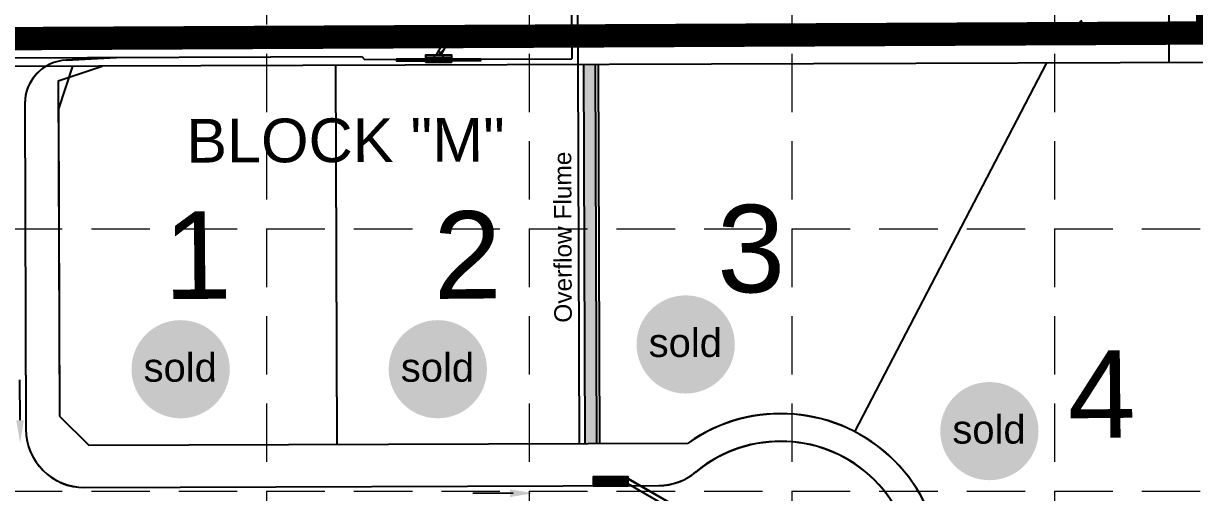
# Model space of a CAD drawing. Header units: inches. Extents: x 2468858 to 2474627, y 7110391 to 7114000.
# Drawn here: x 2471299.6 to 2471700.9, y 7112464.7 to 7112625.6 of the extents above; entities that cross this region are included whole.
import ezdxf
from ezdxf.enums import TextEntityAlignment as Align

# ---------------------------------------------------------------- set-up
doc = ezdxf.new("R2010")
doc.units = ezdxf.units.IN
doc.header["$MEASUREMENT"] = 0
doc.linetypes.add('HIDDEN', pattern=[0.375, 0.25, -0.125])
doc.linetypes.add('PHANTOM2', pattern=[3.15, 1.9, -0.25, 0.25, -0.25, 0.25, -0.25])
for name, color, linetype in [('BASE', 7, 'Continuous'), ('BDY', 250, 'PHANTOM2'), ('BLOCKNO', 250, 'Continuous'), ('EROSION BLANKET', 84, 'Continuous'), ('ex-pvmt', 7, 'Continuous'), ('ex-row', 1, 'Continuous'), ('ex-stm', 9, 'Continuous'), ('EXPVMT', 250, 'Continuous'), ('EXSTM', 250, 'Continuous'), ('FLOW', 250, 'Continuous'), ('FUTURE', 250, 'Continuous'), ('GRID', 254, 'HIDDEN'), ('LIMITS OF DISTUBANCE', 1, 'HIDDEN'), ('LOT', 250, 'Continuous'), ('LOTNO', 250, 'Continuous'), ('PVMT', 250, 'Continuous'), ('SODDED LOT', 2, 'Continuous'), ('SROW', 250, 'Continuous'), ('STM', 1, 'Continuous')]:
    doc.layers.add(name, color=color, linetype=linetype)
doc.styles.add('ryland', font='ARIAL.TTF', dxfattribs={"height": 25})
doc.styles.get("Standard").update_dxf_attribs({"font": 'ARIAL.TTF'})

# ---------------------------------------------------------------- blocks, each defined once
blk = doc.blocks.new('1DB')
at = {"layer": 'FLOW'}
for p, q in [((6.25, 13), (20.07, 13)), ((6.25, -13.5), (20.07, -13.5))]:
    blk.add_line(p, q, dxfattribs=at)
for points in [[(7.28, 11.68), (7.28, 14.32), (-0.62, 13)], [(7.28, -14.32), (7.28, -11.68), (-0.62, -13)]]:
    blk.add_solid(points, dxfattribs=at)
blk = doc.blocks.new('1D')
at = {"layer": 'FLOW'}
for p, q in [((7.37, 11.5), (21.23, 11.5)), ((7.37, -11.5), (21.23, -11.5))]:
    blk.add_line(p, q, dxfattribs=at)
for points in [[(7.37, 10.2), (7.37, 12.8), (-0.43, 11.5)], [(7.37, -12.8), (7.37, -10.2), (-0.43, -11.5)]]:
    blk.add_solid(points, dxfattribs=at)
blk = doc.blocks.new('Sold')
h = blk.add_hatch(color=7)
h.paths.add_polyline_path([(38.78, 18.77, 1), (0.52, 18.77, 1)])
h.paths.add_polyline_path([(2.42, 10.89), (36.59, 10.89), (36.59, 27.86), (2.42, 27.86)], flags=24)
at = {"layer": 'BASE', "color": 7, "style": 'ryland'}
blk.add_text('sold', height=11.127, dxfattribs=at).set_placement((19.5, 13.9), align=Align.CENTER)

msp = doc.modelspace()

# ---------------------------------------------------------------- hatches: boundary and pattern name
at = {"layer": 'ex-pvmt'}
h = msp.add_hatch(dxfattribs=at)
h.set_pattern_fill('ANSI31', color=5, angle=0.5429, style=0)
h.set_pattern_definition([(45.5429055, (2464345.41847, 7106110.37613), (-0.0892218899, 0.0875468695), [])])
h.paths.add_polyline_path([(2471456.31, 7112612.91), (2471456.3, 7112613.41), (2471427.44, 7112613.31), (2471427.45, 7112612.81), (2471437.45, 7112612.84), (2471437.45, 7112612.34), (2471446.31, 7112612.37), (2471446.31, 7112612.87)])
at = {"layer": 'ex-stm'}
h = msp.add_hatch(dxfattribs=at)
h.set_pattern_fill('ANSI31', color=5, scale=2, angle=90, style=0)
h.set_pattern_definition([(135, (2472219.6481, 7111475.78485), (-0.176776695, -0.176776695), [])])
h.paths.add_polyline_path([(2471506.85, 7112467.08), (2471506.84, 7112470.08), (2471494.84, 7112470.04), (2471494.85, 7112467.04)])
at = {"layer": 'EXPVMT'}
h = msp.add_hatch(dxfattribs=at)
h.set_pattern_fill('ANSI31', color=5, angle=0.5429, style=0)
h.set_pattern_definition([(45.5429055, (2464345.41855, 7106110.37611), (-0.0892218899, 0.0875468695), [])])
h.paths.add_polyline_path([(2471456.31, 7112612.91), (2471456.3, 7112613.41), (2471427.44, 7112613.31), (2471427.45, 7112612.81), (2471437.45, 7112612.84), (2471437.45, 7112612.34), (2471446.31, 7112612.37), (2471446.31, 7112612.87)])
at = {"layer": 'PVMT'}
h = msp.add_hatch(dxfattribs=at)
h.set_pattern_fill('CONCRETE', color=170, scale=10, angle=89.9854, style=0)
h.set_pattern_definition([(134.9854, (2472223.992, 7111378.821), (-10.000045, 0.002547), [1.4142, -2.8285, 0.7071, -4.2426, 1.4142, -3.535536]), (224.9854, (2472223.4934, 7111385.321), (-0.002547, -10.000045), [1.41421, -2.1213, 0.7071, -3.5355, 1.41421, -4.949816]), (153.42035, (2472225.4914, 7111377.3203), (-10, 0.002547), [1.118, -4.472, 1.118, -4.47234]), (206.55046, (2472225.4914, 7111377.3203), (-10, 0.002547), [1.118, -4.472, 1.118, -4.47234]), (89.9854, (2472224.491, 7111377.321), (-10, 0.00255), [0.5, -4, 1, -4, 0.5]), (89.9854, (2472222.991, 7111377.321), (-10, 0.00255), [-1.5, 1, -4, 0, -3.5, 0]), (89.9854, (2472222.491, 7111377.321), (-10, 0.00255), [-4, 0, -3, 1, -2, 0]), (89.9854, (2472220.991, 7111377.321), (-10, 0.00255), [-2, 0, -2.5, 1, -4.5, 0]), (89.9854, (2472219.491, 7111377.322), (-10, 0.00255), [-2, 1, -4, 1, -2, 0]), (89.9854, (2472216.991, 7111377.322), (-10, 0.00255), [-1.5, 1, -2, 0, -5.5, 0]), (89.9854, (2472216.491, 7111377.323), (-10, 0.00255), [-2, 0, -6, 1, -1, 0]), (179.9854, (2472223.492, 7111377.821), (-0.00255, -10), [-3, 0, -3, 0, -4, 0]), (179.9854, (2472225.492, 7111378.82), (-0.00255, -10), [-1.5, 1, -4, 0, -3.5, 0]), (179.9854, (2472225.492, 7111379.82), (-0.00255, -10), [-4, 0, -3.5, 1, -1.5, 0]), (179.9854, (2472225.493, 7111385.32), (-0.00255, -10), [-2, 1, -5, 1, -1, 0]), (179.9854, (2472224.492, 7111378.321), (-0.00255, -10), [-3, 0, -3.5, 0, -3.5, 0]), (179.9854, (2472224.492, 7111379.321), (-0.00255, -10), [-2.5, 0, -5.5, 0, -2, 0]), (179.9854, (2472223.992, 7111380.321), (-0.00255, -10), [-5, 0, -1.5, 0, -3.5, 0]), (179.9854, (2472224.992, 7111380.82), (-0.00255, -10), [-4.5, 0, -2, 0, -2.5, 0]), (179.9854, (2472223.493, 7111381.821), (-0.00255, -10), [-4, 0, -1.5, 0, -4, 0]), (179.9854, (2472222.993, 7111382.321), (-0.00255, -10), [-4.5, 0, -2, 0, -3.5, 0]), (179.9854, (2472225.493, 7111382.82), (-0.00255, -10), [-6, 0, -2.5, 0, -1.5, 0]), (179.9854, (2472223.993, 7111383.321), (-0.00255, -10), [-2, 0, -4, 0, -4, 0]), (179.9854, (2472224.493, 7111383.821), (-0.00255, -10), [-4.5, 0, -2.5, 0, -3, 0]), (179.9854, (2472224.993, 7111384.32), (-0.00255, -10), [-4, 0, -3, 0, -3, 0]), (179.9854, (2472224.493, 7111385.321), (-0.00255, -10), [-3, 0, -3, 0, -4, 0]), (179.9854, (2472223.994, 7111386.321), (-0.00255, -10), [-4, 0, -2, 0, -4, 0]), (179.9854, (2472223.494, 7111386.821), (-0.00255, -10), [-1.5, 0, -6, 0, -2.5, 0])])
h.paths.add_polyline_path([(2471495.53, 7112611.61), (2471491.53, 7112611.6), (2471491.97, 7112481.6), (2471495.97, 7112481.61)])
at = {"layer": 'SODDED LOT'}
h = msp.add_hatch(dxfattribs=at)
h.set_pattern_fill('ANSI31', color=256, scale=30, style=0)
h.set_pattern_definition([(45, (0, 0), (-2.6516504294, 2.6516504294), [])])
h.paths.add_polyline_path([(2473645.39, 7113690.66), (2473644.98, 7113704.58), (2473380.05, 7113706.22), (2473375.55, 7113692.3), (2473381.69, 7113694.76), (2473634.33, 7113693.94)])
h.paths.add_polyline_path([(2473661.81, 7113026.94), (2473687.47, 7113025.61), (2473728.46, 7113019.28), (2473771.12, 7113012.61), (2473800.78, 7113000.62), (2473816.11, 7112991.96), (2473817.62, 7112992.3), (2473826.58, 7112958.99), (2473778.33, 7112869.43), (2473754.23, 7112818.27), (2473704.86, 7112707.31), (2473675.95, 7112628.52), (2473649.37, 7112551.6), (2473609.35, 7112401.13), (2473621.99, 7112397.24), (2473660.24, 7112541.42), (2473686.99, 7112623.57), (2473721.05, 7112713.98), (2473756.54, 7112795.8), (2473776.21, 7112842.14), (2473803.69, 7112892.8), (2473821.26, 7112931.75), (2473838.19, 7112953.92), (2473843.82, 7112970.36), (2473841.57, 7112984.99), (2473834.36, 7112995.8), (2473821.75, 7113003.46), (2473803.51, 7113011.56), (2473780.76, 7113020.12), (2473754.18, 7113027.78), (2473717.91, 7113032.73), (2473683.75, 7113037.76), (2473675.22, 7113037.54), (2473668.46, 7113034.66), (2473663.02, 7113029.01)])
h.paths.add_polyline_path([(2473971.46, 7113199.84), (2473953.3, 7113211.94), (2473941.19, 7113192.09), (2473861.1, 7113065.57), (2473810.53, 7113087.5), (2473761.17, 7113101.51), (2473720.96, 7113106.99), (2473697.2, 7113110.44), (2473674.12, 7113113.74), (2473679.51, 7113105.34), (2473686.71, 7113099.95), (2473703.5, 7113097.55), (2473742.47, 7113092.16), (2473787.44, 7113083.17), (2473826.42, 7113069.98), (2473851, 7113058.59), (2473862.39, 7113053.19), (2473874.39, 7113053.49), (2473885.78, 7113058.29), (2473895.97, 7113069.68), (2473937.95, 7113137.71), (2473969.87, 7113198.61)])
h.paths.add_polyline_path([(2474189.42, 7113705.55), (2474212.71, 7113695.29), (2474173.05, 7113585.51), (2474125.46, 7113471.59), (2474078.44, 7113374.03), (2473995.24, 7113231.38), (2473980.72, 7113211.84), (2473961.73, 7113224.12), (2474019.25, 7113316.23), (2474060.01, 7113393.26), (2474123.11, 7113525), (2474155.5, 7113608.17)])
h.paths.add_polyline_path([(2472149.87, 7113580.61), (2472139.15, 7113587.25), (2472148.34, 7113599.5), (2472129.96, 7113617.37), (2472301.04, 7113620.95), (2472421.05, 7113670.47), (2472435.86, 7113657.7), (2472418.5, 7113656.68), (2472386.32, 7113644.43), (2472349.55, 7113630.65), (2472301.04, 7113613.8), (2472253.54, 7113608.18), (2472206.05, 7113607.67), (2472182.05, 7113606.65), (2472168.77, 7113602.57), (2472156, 7113590.31)])
h.paths.add_polyline_path([(2472770.94, 7113693.31), (2472783.83, 7113696.4), (2473029.19, 7113695.37), (2473046.2, 7113689.7), (2473045.68, 7113705.68), (2472771.46, 7113707.22)])
h.paths.add_polyline_path([(2472613.26, 7113048.11), (2472742.65, 7113047.89), (2472742.87, 7112984.1), (2472740.21, 7112975.02), (2472732.24, 7112966.82), (2472722.71, 7112964.61), (2472628.32, 7112964.83), (2472620.35, 7112967.71), (2472615.69, 7112974.13), (2472614.14, 7112982.33), (2472613.26, 7112995.17)])
h.paths.add_polyline_path([(2471336.5, 7111475.41), (2471335.53, 7111275.42), (2470491.66, 7111254.32), (2470479.59, 7111328.94), (2470466.02, 7111461.6), (2470553.43, 7111470.9), (2470638.4, 7111473.12)])
h.paths.add_polyline_path([(2473446.67, 7112356.48), (2473471.9, 7112308.47), (2473532.94, 7112257.21), (2473501.2, 7112186.43), (2473329.47, 7112103.43), (2473116.22, 7112035.9), (2473103.2, 7112106.69), (2473072.63, 7112126.65), (2472815.11, 7111934.94), (2472802.33, 7111780.66), (2472622.31, 7111675.22), (2472617.64, 7111803.67), (2472501.02, 7111721.1), (2472320.82, 7111594.38), (2472182.92, 7111519.02), (2472068.92, 7111484.1), (2471932.85, 7111463.88), (2471923.66, 7111337.05), (2471693.82, 7111327.86), (2471696.08, 7111477.57), (2471836.92, 7111477.57), (2471858.78, 7111468.52), (2471876.58, 7111467.89), (2471898.13, 7111477.88), (2471906.24, 7111490.37), (2471909.37, 7111504.1), (2471908.12, 7111517.84), (2471903.75, 7111528.77), (2471899.69, 7111538.75), (2471899.78, 7111997.71), (2471902.82, 7112006.8), (2471908.61, 7112013.14), (2471915.23, 7112016.45), (2471926.26, 7112016.45), (2472502.65, 7112016.18), (2472510.04, 7112014.97), (2472516.23, 7112010.27), (2472519.86, 7112006.24), (2472597.23, 7111900.26), (2472601.63, 7111894), (2472601.97, 7111890.79), (2472601.97, 7111885.88), (2472602.14, 7111880.64), (2472603.49, 7111873.53), (2472605.53, 7111864.06), (2472610.94, 7111855.26), (2472618.72, 7111847.65), (2472625.66, 7111842.74), (2472634.12, 7111839.53), (2472648.17, 7111837.16), (2472661.03, 7111839.36), (2472670.85, 7111843.93), (2472681.25, 7111852.18), (2472689.32, 7111863.68), (2472693.24, 7111876.13), (2472698.54, 7111882.82), (2472979.47, 7112088.66), (2473047.7, 7112135.28), (2473102.11, 7112161.18), (2473168.62, 7112185.36), (2473235.48, 7112199.35), (2473286.97, 7112219.37), (2473338.95, 7112250.36), (2473378.05, 7112286.58), (2473406.65, 7112322.33), (2473434.97, 7112369.64)])
h.paths.add_polyline_path([(2469394.72, 7112321.68), (2469408.62, 7112317.35), (2469404.61, 7112306.55), (2469398.28, 7112300.53), (2469390.56, 7112297.13), (2469383.91, 7112297.75), (2469371.4, 7112301.14), (2469261.63, 7112337.75), (2469252.63, 7112344.02), (2469246.91, 7112352.88), (2469243.9, 7112361.06), (2469244.31, 7112369.38), (2469247.04, 7112379.88), (2469254.13, 7112392.28), (2469258.63, 7112404.82), (2469259.86, 7112413.96), (2469268.32, 7112441.06), (2469285.1, 7112497.6), (2469297.51, 7112549.94), (2469306.04, 7112604.22), (2469344.05, 7112603.83), (2469331.64, 7112539.47), (2469306.04, 7112437.89), (2469285.48, 7112378.57), (2469297.12, 7112353.37)])
h.paths.add_polyline_path([(2469215.25, 7111699.11), (2469133.16, 7111698.8), (2469133.12, 7111837.42), (2469136.78, 7111854.07), (2469131.5, 7111869.1), (2469132.54, 7111935.15), (2469148.79, 7112051.43), (2469175.43, 7112146.92), (2469214.08, 7112259.79), (2469218.22, 7112266.73), (2469223.73, 7112271.92), (2469228.76, 7112275.22), (2469234.9, 7112277.11), (2469242.61, 7112277.42), (2469249.21, 7112276.01), (2469256.45, 7112274.12), (2469362.5, 7112239.2), (2469368.95, 7112235.11), (2469372.09, 7112231.49), (2469374.61, 7112225.05), (2469375.55, 7112217.02), (2469372.57, 7112206.8), (2469260.7, 7112244.71), (2469237.57, 7112231.81), (2469223.88, 7112159.46), (2469213.8, 7112077.45), (2469211.79, 7111997.38), (2469212.59, 7111919.31)])
edge = h.paths.add_edge_path()
edge.add_line((2469946.69, 7111538.54), (2469944.94, 7111523.5))
edge.add_line((2469944.94, 7111523.5), (2469929.5, 7111368.54))
edge.add_line((2469929.5, 7111368.54), (2469627.82, 7111363.41))
edge.add_line((2469627.82, 7111363.41), (2469640.14, 7111528.56))
edge.add_line((2469640.14, 7111528.56), (2469611.1, 7111528.96))
edge.add_line((2469611.1, 7111528.96), (2469563.64, 7111542.06))
edge.add_line((2469563.64, 7111542.06), (2469395.72, 7111608.85))
edge.add_line((2469395.72, 7111608.85), (2469312.31, 7111524.84))
edge.add_line((2469312.31, 7111524.84), (2469259.94, 7111580.22))
edge.add_line((2469259.94, 7111580.22), (2469329.02, 7111646.45))
edge.add_line((2469329.02, 7111646.45), (2469327.64, 7111656.69))
edge.add_line((2469327.64, 7111656.69), (2469327.34, 7111668.01))
edge.add_line((2469327.34, 7111668.01), (2469328.7, 7111676.32))
edge.add_line((2469328.7, 7111676.32), (2469331.57, 7111684.93))
edge.add_line((2469331.57, 7111684.93), (2469335.65, 7111692.02))
edge.add_line((2469335.65, 7111692.02), (2469336.86, 7111699.72))
edge.add_line((2469336.86, 7111699.72), (2469350.6, 7111699.88))
edge.add_line((2469350.6, 7111699.88), (2469349.09, 7111695.19))
edge.add_line((2469349.09, 7111695.19), (2469344.26, 7111688.25))
edge.add_line((2469344.26, 7111688.25), (2469339.88, 7111679.79))
edge.add_arc((2469382.62, 7111662.98), 45.93, 158.5343, 290.6104)
edge.add_arc((2469402.89, 7111601.9), 18.55, 61.3608, 102.7575, ccw=False)
edge.add_line((2469411.78, 7111618.18), (2469554, 7111560.87))
edge.add_line((2469554, 7111560.87), (2469580.43, 7111552.5))
edge.add_line((2469580.43, 7111552.5), (2469597.93, 7111547.75))
edge.add_line((2469597.93, 7111547.75), (2469618.84, 7111543.76))
edge.add_line((2469618.84, 7111543.76), (2469652.78, 7111539.88))
edge.add_line((2469652.78, 7111539.88), (2469703, 7111539.88))
edge.add_line((2469703, 7111539.88), (2469903.74, 7111540.59))
edge.add_line((2469903.74, 7111540.59), (2469929.65, 7111539.77))
edge.add_line((2469929.65, 7111539.77), (2469946.69, 7111538.54))
at = {"layer": 'STM'}
h = msp.add_hatch(dxfattribs=at)
h.set_pattern_fill('ANSI31', color=5, scale=2, angle=90, style=0)
h.set_pattern_definition([(135, (2472219.64393, 7111475.85205), (-0.176776695, -0.176776695), [])])
h.paths.add_polyline_path([(2471506.85, 7112467.15), (2471506.84, 7112470.15), (2471494.84, 7112470.11), (2471494.85, 7112467.11)])

# ---------------------------------------------------------------- linework, layer by layer
at = {"layer": 'BDY', "color": 7, "linetype": 'Continuous'}
msp.add_line((2470604.37, 7112608.57), (2471712.15, 7112612.35), dxfattribs=at)
at = {"layer": 'ex-pvmt'}
for p, q in [((2471487.28, 7112684.51), (2471487.52, 7112613.51)), ((2471066.29, 7112613.08), (2471415.52, 7112614.27)), ((2471415.52, 7112614.27), (2471416.52, 7112613.27)), ((2471331.52, 7112613.98), (2471314.27, 7112613.06)), ((2471416.52, 7112613.27), (2471487.52, 7112613.51)), ((2471300.07, 7112598.03), (2471300.46, 7112486.38)), ((2471320.52, 7112466.44), (2471517.28, 7112467.12))]:
    msp.add_line(p, q, dxfattribs=at)
at = {"layer": 'ex-pvmt', "color": 5}
for p, q in [((2471437.44, 7112614.09), (2471446.3, 7112614.12)), ((2471440.39, 7112614.85), (2471440.4, 7112613.35)), ((2471443.35, 7112614.86), (2471443.35, 7112613.36))]:
    msp.add_line(p, q, dxfattribs=at)
for points in [[(2471437.45, 7112612.34), (2471437.44, 7112614.84), (2471446.3, 7112614.87), (2471446.31, 7112612.37)], [(2471456.31, 7112612.91), (2471456.3, 7112613.41), (2471427.44, 7112613.31), (2471427.45, 7112612.81), (2471437.45, 7112612.84), (2471437.45, 7112612.34), (2471446.31, 7112612.37), (2471446.31, 7112612.87)]]:
    msp.add_lwpolyline(points, close=True, dxfattribs=at)
at = {"layer": 'ex-pvmt'}
for centre, radius, start, end in [((2471315.07, 7112598.08), 15, 93.0578, 180.1954), ((2471320.46, 7112486.44), 20, 180.1954, 270.1954), ((2471559.1, 7112436.76), 45.5, 320.4285, 129.7523), ((2471517.21, 7112487.12), 20, 270.1954, 309.7523)]:
    msp.add_arc(centre, radius, start, end, dxfattribs=at)
at = {"layer": 'ex-row', "color": 7}
for p, q in [((2471692.15, 7112612.21), (2471692.29, 7113174.21)), ((2471489.08, 7112744.08), (2471489.53, 7112611.52)), ((2471311.55, 7112605.91), (2471326.53, 7112610.97)), ((2471311.55, 7112605.91), (2471311.94, 7112490.92)), ((2471311.94, 7112490.92), (2471321.97, 7112480.95)), ((2471321.97, 7112480.95), (2471527.32, 7112481.65))]:
    msp.add_line(p, q, dxfattribs=at)
msp.add_arc((2471559.1, 7112436.76), 55, 324.8886, 125.2922, dxfattribs=at)
at = {"layer": 'ex-stm', "color": 5}
for p, q in [((2471660.55, 7112625.02), (2471662.01, 7112626.49)), ((2471664.47, 7112622.24), (2471661.93, 7112626.63)), ((2471664.47, 7112622.24), (2471661.93, 7112626.63)), ((2471662.16, 7112622.24), (2471660.2, 7112625.63)), ((2471660.2, 7112625.63), (2471662.16, 7112622.24)), ((2471662.16, 7112622.24), (2471660.96, 7112622.23)), ((2471662.16, 7112622.24), (2471660.96, 7112622.23)), ((2471660.96, 7112622.23), (2471660.96, 7112621.86)), ((2471660.96, 7112621.9), (2471661.3, 7112622.23)), ((2471660.96, 7112622.23), (2471660.96, 7112621.86)), ((2471661.85, 7112622.78), (2471663.31, 7112624.25)), ((2471662.86, 7112625.03), (2471662.59, 7112625.29)), ((2471662.59, 7112619.99), (2471664.84, 7112622.24)), ((2471712.18, 7112622.41), (2471664.47, 7112622.24)), ((2471712.18, 7112622.41), (2471664.47, 7112622.24)), ((2471667.01, 7112620.87), (2471665.64, 7112622.25)), ((2471666.13, 7112620), (2471668.39, 7112622.26)), ((2471671.4, 7112620.02), (2471669.16, 7112622.26)), ((2471669.68, 7112620.01), (2471671.94, 7112622.27)), ((2471673.23, 7112620.02), (2471675.49, 7112622.28)), ((2471676.78, 7112620.04), (2471679.03, 7112622.29)), ((2471681.15, 7112620.87), (2471679.73, 7112622.3)), ((2471680.32, 7112620.05), (2471682.58, 7112622.31)), ((2471685.5, 7112620.07), (2471683.25, 7112622.31)), ((2471683.87, 7112620.06), (2471686.13, 7112622.32)), ((2471687.42, 7112620.07), (2471689.68, 7112622.33)), ((2471690.97, 7112620.08), (2471693.22, 7112622.34)), ((2471695.29, 7112620.87), (2471693.82, 7112622.34)), ((2471694.51, 7112620.1), (2471696.77, 7112622.35)), ((2471699.59, 7112620.11), (2471697.35, 7112622.36)), ((2471698.06, 7112620.11), (2471700.32, 7112622.37)), ((2471660.96, 7112621.86), (2471243.48, 7112620.43)), ((2471660.96, 7112621.86), (2471243.48, 7112620.43)), ((2471246.93, 7112618.94), (2471443.73, 7112619.62)), ((2471246.93, 7112618.94), (2471443.73, 7112619.62)), ((2471301.1, 7112619.13), (2471302.61, 7112620.63)), ((2471304.58, 7112619.14), (2471303.09, 7112620.64)), ((2471304.65, 7112619.14), (2471306.16, 7112620.65)), ((2471308.11, 7112619.15), (2471306.61, 7112620.65)), ((2471308.2, 7112619.15), (2471309.7, 7112620.66)), ((2471311.63, 7112619.17), (2471310.8, 7112619.99)), ((2471311.75, 7112619.17), (2471313.25, 7112620.67)), ((2471315.29, 7112619.18), (2471316.8, 7112620.68)), ((2471318.68, 7112619.19), (2471317.18, 7112620.68)), ((2471318.84, 7112619.19), (2471320.35, 7112620.69)), ((2471322.2, 7112619.2), (2471320.71, 7112620.7)), ((2471322.39, 7112619.2), (2471323.89, 7112620.71)), ((2471325.72, 7112619.21), (2471324.95, 7112619.99)), ((2471325.94, 7112619.21), (2471327.44, 7112620.72)), ((2471329.48, 7112619.23), (2471330.99, 7112620.73)), ((2471332.77, 7112619.24), (2471331.28, 7112620.73)), ((2471333.03, 7112619.24), (2471334.54, 7112620.74)), ((2471336.29, 7112619.25), (2471334.8, 7112620.74)), ((2471336.58, 7112619.25), (2471338.09, 7112620.76)), ((2471339.82, 7112619.26), (2471339.09, 7112619.99)), ((2471340.13, 7112619.26), (2471341.63, 7112620.77)), ((2471343.68, 7112619.27), (2471345.18, 7112620.78)), ((2471346.86, 7112619.29), (2471345.37, 7112620.78)), ((2471347.22, 7112619.29), (2471348.73, 7112620.79)), ((2471350.39, 7112619.3), (2471348.89, 7112620.79)), ((2471350.77, 7112619.3), (2471352.28, 7112620.8)), ((2471353.91, 7112619.31), (2471353.23, 7112619.99)), ((2471354.32, 7112619.31), (2471355.82, 7112620.82)), ((2471357.87, 7112619.32), (2471359.37, 7112620.83)), ((2471360.96, 7112619.33), (2471359.46, 7112620.83)), ((2471361.41, 7112619.33), (2471362.92, 7112620.84)), ((2471364.48, 7112619.35), (2471362.99, 7112620.84)), ((2471364.96, 7112619.35), (2471366.47, 7112620.85)), ((2471368.01, 7112619.36), (2471367.37, 7112619.99)), ((2471368.51, 7112619.36), (2471370.01, 7112620.86)), ((2471372.06, 7112619.37), (2471373.56, 7112620.88)), ((2471375.05, 7112619.38), (2471373.56, 7112620.88)), ((2471375.6, 7112619.38), (2471377.11, 7112620.89)), ((2471378.58, 7112619.39), (2471377.08, 7112620.89)), ((2471379.15, 7112619.4), (2471380.66, 7112620.9)), ((2471382.1, 7112619.41), (2471381.51, 7112619.99)), ((2471382.7, 7112619.41), (2471384.2, 7112620.91)), ((2471384.17, 7112620.87), (2471384.13, 7112620.91)), ((2471386.25, 7112619.42), (2471387.75, 7112620.92)), ((2471389.15, 7112619.43), (2471387.65, 7112620.92)), ((2471389.79, 7112619.43), (2471391.3, 7112620.94)), ((2471392.67, 7112619.44), (2471391.18, 7112620.94)), ((2471393.34, 7112619.44), (2471394.85, 7112620.95)), ((2471396.19, 7112619.45), (2471395.66, 7112619.99)), ((2471396.89, 7112619.46), (2471398.39, 7112620.96)), ((2471398.31, 7112620.87), (2471398.22, 7112620.96)), ((2471400.44, 7112619.47), (2471401.94, 7112620.97)), ((2471403.24, 7112619.48), (2471401.75, 7112620.97)), ((2471403.98, 7112619.48), (2471405.49, 7112620.99)), ((2471406.76, 7112619.49), (2471405.27, 7112620.98)), ((2471407.53, 7112619.49), (2471409.04, 7112621)), ((2471410.29, 7112619.5), (2471409.8, 7112619.99)), ((2471411.08, 7112619.5), (2471412.59, 7112621.01)), ((2471412.45, 7112620.87), (2471412.32, 7112621.01)), ((2471414.63, 7112619.52), (2471416.13, 7112621.02)), ((2471417.34, 7112619.53), (2471415.84, 7112621.02)), ((2471418.18, 7112619.53), (2471419.68, 7112621.03)), ((2471420.86, 7112619.54), (2471419.36, 7112621.03)), ((2471421.72, 7112619.54), (2471423.23, 7112621.05)), ((2471424.38, 7112619.55), (2471423.94, 7112619.99)), ((2471425.27, 7112619.55), (2471426.78, 7112621.06)), ((2471426.59, 7112620.87), (2471426.41, 7112621.06)), ((2471428.82, 7112619.56), (2471430.32, 7112621.07)), ((2471431.43, 7112619.57), (2471429.93, 7112621.07)), ((2471432.37, 7112619.58), (2471433.87, 7112621.08)), ((2471434.95, 7112619.59), (2471433.46, 7112621.08)), ((2471435.91, 7112619.59), (2471437.42, 7112621.09)), ((2471438.48, 7112619.6), (2471438.08, 7112619.99)), ((2471439.46, 7112619.6), (2471440.97, 7112621.11)), ((2471440.73, 7112620.87), (2471440.5, 7112621.1)), ((2471443.73, 7112619.62), (2471441, 7112614.86)), ((2471443.73, 7112619.62), (2471441, 7112614.86)), ((2471442.73, 7112614.86), (2471445.46, 7112619.62)), ((2471442.73, 7112614.86), (2471445.46, 7112619.62)), ((2471443.01, 7112619.61), (2471444.51, 7112621.12)), ((2471444.2, 7112617.41), (2471443.39, 7112618.22)), ((2471445.52, 7112619.62), (2471444.03, 7112621.12)), ((2471445.46, 7112619.62), (2471660.97, 7112620.36)), ((2471445.46, 7112619.62), (2471660.97, 7112620.36)), ((2471446.56, 7112619.63), (2471448.06, 7112621.13)), ((2471449.05, 7112619.63), (2471447.55, 7112621.13)), ((2471450.1, 7112619.64), (2471451.61, 7112621.14)), ((2471452.57, 7112619.65), (2471452.23, 7112619.99)), ((2471453.65, 7112619.65), (2471455.16, 7112621.15)), ((2471454.88, 7112620.87), (2471454.6, 7112621.15)), ((2471457.2, 7112619.66), (2471458.7, 7112621.17)), ((2471459.62, 7112619.67), (2471458.12, 7112621.16)), ((2471460.75, 7112619.67), (2471462.25, 7112621.18)), ((2471463.14, 7112619.68), (2471461.65, 7112621.18)), ((2471464.29, 7112619.69), (2471465.8, 7112621.19)), ((2471466.66, 7112619.69), (2471466.37, 7112619.99)), ((2471467.84, 7112619.7), (2471469.35, 7112621.2)), ((2471469.02, 7112620.87), (2471468.69, 7112621.2)), ((2471471.39, 7112619.71), (2471472.9, 7112621.22)), ((2471473.71, 7112619.72), (2471472.22, 7112621.21)), ((2471474.94, 7112619.72), (2471476.44, 7112621.23)), ((2471477.24, 7112619.73), (2471475.74, 7112621.22)), ((2471478.49, 7112619.73), (2471479.99, 7112621.24)), ((2471480.76, 7112619.74), (2471480.51, 7112619.99)), ((2471482.03, 7112619.75), (2471483.54, 7112621.25)), ((2471483.16, 7112620.87), (2471482.79, 7112621.25)), ((2471485.58, 7112619.76), (2471487.09, 7112621.26)), ((2471487.81, 7112619.77), (2471486.31, 7112621.26)), ((2471489.13, 7112619.77), (2471490.63, 7112621.28)), ((2471491.33, 7112619.78), (2471489.83, 7112621.27)), ((2471492.68, 7112619.78), (2471494.18, 7112621.29)), ((2471494.85, 7112619.79), (2471494.65, 7112619.99)), ((2471496.22, 7112619.79), (2471497.73, 7112621.3)), ((2471497.3, 7112620.87), (2471496.88, 7112621.3)), ((2471499.77, 7112619.81), (2471501.28, 7112621.31)), ((2471501.9, 7112619.81), (2471500.4, 7112621.31)), ((2471503.32, 7112619.82), (2471504.82, 7112621.32)), ((2471505.42, 7112619.83), (2471503.93, 7112621.32)), ((2471506.87, 7112619.83), (2471508.37, 7112621.34)), ((2471508.95, 7112619.84), (2471508.79, 7112619.99)), ((2471510.41, 7112619.84), (2471511.92, 7112621.35)), ((2471511.45, 7112620.87), (2471510.98, 7112621.34)), ((2471513.96, 7112619.86), (2471515.47, 7112621.36)), ((2471515.99, 7112619.86), (2471514.5, 7112621.36)), ((2471517.51, 7112619.87), (2471519.01, 7112621.37)), ((2471519.52, 7112619.87), (2471518.02, 7112621.37)), ((2471521.06, 7112619.88), (2471522.56, 7112621.38)), ((2471523.04, 7112619.89), (2471522.94, 7112619.99)), ((2471524.6, 7112619.89), (2471526.11, 7112621.4)), ((2471525.59, 7112620.87), (2471525.07, 7112621.39)), ((2471528.15, 7112619.9), (2471529.66, 7112621.41)), ((2471530.09, 7112619.91), (2471528.59, 7112621.41)), ((2471531.7, 7112619.92), (2471533.2, 7112621.42)), ((2471533.61, 7112619.92), (2471532.12, 7112621.42)), ((2471535.25, 7112619.93), (2471536.75, 7112621.43)), ((2471537.13, 7112619.93), (2471537.08, 7112619.99)), ((2471538.79, 7112619.94), (2471540.3, 7112621.44)), ((2471539.73, 7112620.87), (2471539.16, 7112621.44)), ((2471542.34, 7112619.95), (2471543.85, 7112621.46)), ((2471544.18, 7112619.96), (2471542.69, 7112621.45)), ((2471545.89, 7112619.96), (2471547.4, 7112621.47)), ((2471547.71, 7112619.97), (2471546.21, 7112621.47)), ((2471549.44, 7112619.98), (2471550.94, 7112621.48)), ((2471551.23, 7112619.98), (2471551.22, 7112619.99)), ((2471552.99, 7112619.99), (2471554.49, 7112621.49)), ((2471553.87, 7112620.87), (2471553.26, 7112621.49)), ((2471556.53, 7112620), (2471558.04, 7112621.51)), ((2471558.28, 7112620.01), (2471556.78, 7112621.5)), ((2471560.08, 7112620.01), (2471561.59, 7112621.52)), ((2471561.8, 7112620.02), (2471560.3, 7112621.51)), ((2471563.63, 7112620.02), (2471565.13, 7112621.53)), ((2471567.18, 7112620.04), (2471568.68, 7112621.54)), ((2471568.01, 7112620.87), (2471567.35, 7112621.54)), ((2471570.72, 7112620.05), (2471572.23, 7112621.55)), ((2471572.37, 7112620.05), (2471570.88, 7112621.55)), ((2471574.27, 7112620.06), (2471575.78, 7112621.57)), ((2471575.89, 7112620.07), (2471574.4, 7112621.56)), ((2471577.82, 7112620.07), (2471579.32, 7112621.58)), ((2471581.37, 7112620.08), (2471582.87, 7112621.59)), ((2471582.16, 7112620.87), (2471581.45, 7112621.59)), ((2471584.91, 7112620.1), (2471586.42, 7112621.6)), ((2471586.46, 7112620.1), (2471584.97, 7112621.6)), ((2471588.46, 7112620.11), (2471589.97, 7112621.61)), ((2471589.99, 7112620.11), (2471588.49, 7112621.61)), ((2471592.01, 7112620.12), (2471593.51, 7112621.63)), ((2471596.3, 7112620.87), (2471595.54, 7112621.63)), ((2471595.56, 7112620.13), (2471597.06, 7112621.64)), ((2471600.56, 7112620.15), (2471599.06, 7112621.65)), ((2471599.1, 7112620.15), (2471600.61, 7112621.65)), ((2471604.08, 7112620.16), (2471602.59, 7112621.66)), ((2471602.65, 7112620.16), (2471604.16, 7112621.66)), ((2471606.2, 7112620.17), (2471607.71, 7112621.67)), ((2471610.44, 7112620.87), (2471609.63, 7112621.68)), ((2471609.75, 7112620.18), (2471611.25, 7112621.69)), ((2471614.65, 7112620.2), (2471613.16, 7112621.69)), ((2471613.3, 7112620.19), (2471614.8, 7112621.7)), ((2471618.18, 7112620.21), (2471616.68, 7112621.71)), ((2471616.84, 7112620.21), (2471618.35, 7112621.71)), ((2471620.39, 7112620.22), (2471621.9, 7112621.72)), ((2471624.58, 7112620.87), (2471623.73, 7112621.73)), ((2471623.94, 7112620.23), (2471625.44, 7112621.74)), ((2471628.75, 7112620.25), (2471627.25, 7112621.74)), ((2471627.49, 7112620.24), (2471628.99, 7112621.75)), ((2471632.27, 7112620.26), (2471630.77, 7112621.75)), ((2471631.03, 7112620.25), (2471632.54, 7112621.76)), ((2471634.58, 7112620.27), (2471636.09, 7112621.77)), ((2471638.72, 7112620.87), (2471637.82, 7112621.78)), ((2471638.13, 7112620.28), (2471639.63, 7112621.78)), ((2471642.84, 7112620.29), (2471641.35, 7112621.79)), ((2471641.68, 7112620.29), (2471643.18, 7112621.8)), ((2471646.36, 7112620.31), (2471644.91, 7112621.76)), ((2471645.22, 7112620.3), (2471646.73, 7112621.81)), ((2471648.77, 7112620.31), (2471650.28, 7112621.82)), ((2471652.87, 7112620.87), (2471651.92, 7112621.83)), ((2471652.32, 7112620.33), (2471653.82, 7112621.83)), ((2471656.93, 7112620.34), (2471655.44, 7112621.84)), ((2471655.87, 7112620.34), (2471657.37, 7112621.84)), ((2471660.46, 7112620.35), (2471659.05, 7112621.76)), ((2471659.41, 7112620.35), (2471660.92, 7112621.86)), ((2471660.97, 7112620.36), (2471660.97, 7112619.98)), ((2471660.97, 7112620.36), (2471660.97, 7112619.98)), ((2471660.97, 7112619.98), (2471713.48, 7112620.16)), ((2471660.97, 7112619.98), (2471713.48, 7112620.16)), ((2471674.93, 7112620.03), (2471673.2, 7112621.76)), ((2471689.02, 7112620.08), (2471687.34, 7112621.76)), ((2471441, 7112614.86), (2471442.73, 7112614.86)), ((2471441, 7112614.86), (2471442.73, 7112614.86)), ((2471441.79, 7112614.86), (2471444, 7112617.06)), ((2471442.5, 7112615.57), (2471441.81, 7112616.26)), ((2471506.84, 7112469.45), (2471530.98, 7112455.51)), ((2471506.85, 7112467.71), (2471530.23, 7112454.21))]:
    msp.add_line(p, q, dxfattribs=at)
msp.add_lwpolyline([(2471506.85, 7112467.08), (2471506.84, 7112470.08), (2471494.84, 7112470.04), (2471494.85, 7112467.04)], close=True, dxfattribs=at)
at = {"layer": 'EXPVMT'}
for p, q in [((2471487.28, 7112684.51), (2471487.52, 7112613.51)), ((2471069.57, 7112613.09), (2471415.52, 7112614.27)), ((2471415.52, 7112614.27), (2471416.52, 7112613.27)), ((2471416.52, 7112613.27), (2471487.52, 7112613.51))]:
    msp.add_line(p, q, dxfattribs=at)
at = {"layer": 'EXPVMT', "color": 5}
for p, q in [((2471437.44, 7112614.09), (2471446.3, 7112614.12)), ((2471440.39, 7112614.85), (2471440.4, 7112613.35)), ((2471443.35, 7112614.86), (2471443.35, 7112613.36))]:
    msp.add_line(p, q, dxfattribs=at)
for points in [[(2471437.45, 7112612.34), (2471437.44, 7112614.84), (2471446.3, 7112614.87), (2471446.31, 7112612.37)], [(2471456.31, 7112612.91), (2471456.3, 7112613.41), (2471427.44, 7112613.31), (2471427.45, 7112612.81), (2471437.45, 7112612.84), (2471437.45, 7112612.34), (2471446.31, 7112612.37), (2471446.31, 7112612.87)]]:
    msp.add_lwpolyline(points, close=True, dxfattribs=at)
at = {"layer": 'EXSTM', "color": 5}
for p, q in [((2471664.47, 7112622.24), (2471661.93, 7112626.63)), ((2471662.16, 7112622.24), (2471660.2, 7112625.63)), ((2471662.16, 7112622.24), (2471660.96, 7112622.23)), ((2471660.96, 7112622.23), (2471660.96, 7112621.86)), ((2471712.18, 7112622.41), (2471664.47, 7112622.24)), ((2471660.96, 7112621.86), (2471243.48, 7112620.43)), ((2471246.93, 7112618.94), (2471443.73, 7112619.62)), ((2471443.73, 7112619.62), (2471441, 7112614.86)), ((2471442.73, 7112614.86), (2471445.46, 7112619.62)), ((2471445.46, 7112619.62), (2471660.97, 7112620.36)), ((2471660.97, 7112620.36), (2471660.97, 7112619.98)), ((2471660.97, 7112619.98), (2471713.48, 7112620.16)), ((2471441, 7112614.86), (2471442.73, 7112614.86))]:
    msp.add_line(p, q, dxfattribs=at)
at = {"layer": 'FUTURE', "color": 7}
for p, q in [((2471311.55, 7112605.91), (2471326.53, 7112610.97)), ((2471406.53, 7112611.24), (2471406.97, 7112481.24)), ((2471496.53, 7112611.55), (2471496.97, 7112481.55)), ((2471311.55, 7112605.91), (2471311.94, 7112490.92)), ((2471300.07, 7112598.03), (2471300.46, 7112486.38)), ((2471311.94, 7112490.92), (2471321.97, 7112480.95)), ((2471321.97, 7112480.95), (2471527.32, 7112481.65)), ((2471320.52, 7112466.44), (2471517.28, 7112467.12))]:
    msp.add_line(p, q, dxfattribs=at)
for centre, radius, start, end in [((2471315.07, 7112598.08), 15, 93.0578, 180.1954), ((2471559.1, 7112436.76), 55, 324.8886, 125.2922), ((2471320.46, 7112486.44), 20, 180.1954, 270.1954), ((2471559.1, 7112436.76), 45.5, 320.4285, 129.7523), ((2471517.21, 7112487.12), 20, 270.1954, 309.7523)]:
    msp.add_arc(centre, radius, start, end, dxfattribs=at)
at = {"layer": 'GRID', "color": 252, "linetype": 'HIDDEN', "lineweight": 0, "ltscale": 80}
for p, q in [((2471382.87, 7113905.23), (2471382.87, 7110754.83)), ((2471472.87, 7113905.23), (2471472.87, 7110754.83)), ((2471562.87, 7113905.23), (2471562.87, 7110754.83)), ((2471652.87, 7113905.23), (2471652.87, 7110754.83)), ((2468952.87, 7112555.23), (2474532.87, 7112555.23)), ((2468952.87, 7112465.23), (2474532.87, 7112465.23))]:
    msp.add_line(p, q, dxfattribs=at)
at = {"layer": 'LIMITS OF DISTUBANCE', "ltscale": 300, "const_width": 8}
msp.add_lwpolyline([(2474233.07, 7113740.7), (2472501.01, 7113744.24), (2472291.49, 7113656.52), (2471779.55, 7113650.57), (2471734.83, 7113608.81), (2471735.82, 7113464.87), (2471704.36, 7113446.69), (2471705.42, 7112622.35), (2469299.78, 7112610.93)], dxfattribs=at)
at = {"layer": 'LOT', "color": 7}
for p, q in [((2471406.53, 7112611.31), (2471406.97, 7112481.31)), ((2471489.53, 7112611.59), (2471489.97, 7112481.59)), ((2471491.53, 7112611.6), (2471491.97, 7112481.6)), ((2471495.53, 7112611.61), (2471495.97, 7112481.61)), ((2471496.53, 7112611.61), (2471496.97, 7112481.61)), ((2471496.53, 7112611.61), (2471496.97, 7112481.61)), ((2471584.49, 7112485.61), (2471650.33, 7112612.14))]:
    msp.add_line(p, q, dxfattribs=at)
at = {"layer": 'PVMT'}
msp.add_line((2471314.27, 7112613.06), (2471331.52, 7112613.98), dxfattribs=at)
at = {"layer": 'PVMT', "color": 7}
for p, q in [((2471300.07, 7112598.1), (2471300.45, 7112486.44)), ((2471320.52, 7112466.51), (2471517.28, 7112467.18))]:
    msp.add_line(p, q, dxfattribs=at)
for centre, radius, start, end in [((2471315.07, 7112598.15), 15, 121.2974, 180.1954), ((2471320.45, 7112486.51), 20, 180.1954, 270.1954), ((2471559.1, 7112436.83), 45.5, 320.4285, 129.7523), ((2471517.21, 7112487.18), 20, 270.1954, 309.7523)]:
    msp.add_arc(centre, radius, start, end, dxfattribs=at)
at = {"layer": 'SROW', "color": 7}
for p, q in [((2471311.58, 7112595.98), (2471316.53, 7112611)), ((2471311.58, 7112595.98), (2471311.94, 7112490.98)), ((2471311.94, 7112490.98), (2471321.97, 7112481.02)), ((2471321.97, 7112481.02), (2471527.32, 7112481.72))]:
    msp.add_line(p, q, dxfattribs=at)
msp.add_arc((2471559.1, 7112436.83), 55, 324.8886, 125.2922, dxfattribs=at)
at = {"layer": 'STM', "color": 5}
for p, q in [((2471506.84, 7112469.52), (2471530.97, 7112455.57)), ((2471506.85, 7112467.78), (2471530.22, 7112454.27))]:
    msp.add_line(p, q, dxfattribs=at)
msp.add_lwpolyline([(2471506.85, 7112467.15), (2471506.84, 7112470.15), (2471494.84, 7112470.11), (2471494.85, 7112467.11)], close=True, dxfattribs=at)

# ---------------------------------------------------------------- block references
at = {"layer": 'EROSION BLANKET', "xscale": 0.8800000000628643, "yscale": 0.8800000001210719, "zscale": 0.8800000000000001}
for p in [(2471509.24, 7112499.01), (2471336.17, 7112490.52), (2471424.3, 7112490.52), (2471613.3, 7112469.29)]:
    msp.add_blockref('Sold', p, dxfattribs=at)
at = {"layer": 'FLOW', "color": 7, "rotation": 90.19540547412036}
msp.add_blockref('1D', (2471286.97, 7112482.12), dxfattribs=at)
at = {"layer": 'FLOW', "color": 7, "xscale": -1, "rotation": 0.1954054742113254}
msp.add_blockref('1DB', (2471473.67, 7112451.53), dxfattribs=at)

# ---------------------------------------------------------------- texts
at = {"layer": 'BLOCKNO', "color": 7}
msp.add_text('BLOCK "M"', height=15, rotation=0.1954, dxfattribs=at).set_placement((2471409.97, 7112585.57), align=Align.MIDDLE)
at = {"layer": 'LOTNO', "color": 7}
for s, p in [('3', (2471548.91, 7112548.42)), ('1', (2471359.25, 7112546.14)), ('2', (2471451.75, 7112546.46)), ('4', (2471669.03, 7112498.5))]:
    msp.add_text(s, height=30, rotation=0.5429, dxfattribs=at).set_placement(p, align=Align.MIDDLE)
at = {"layer": 'PVMT', "color": 170}
msp.add_text('Overflow Flume', height=6, rotation=90.1954, dxfattribs=at).set_placement((2471487.51, 7112523))

doc.saveas('drawing.dxf')
